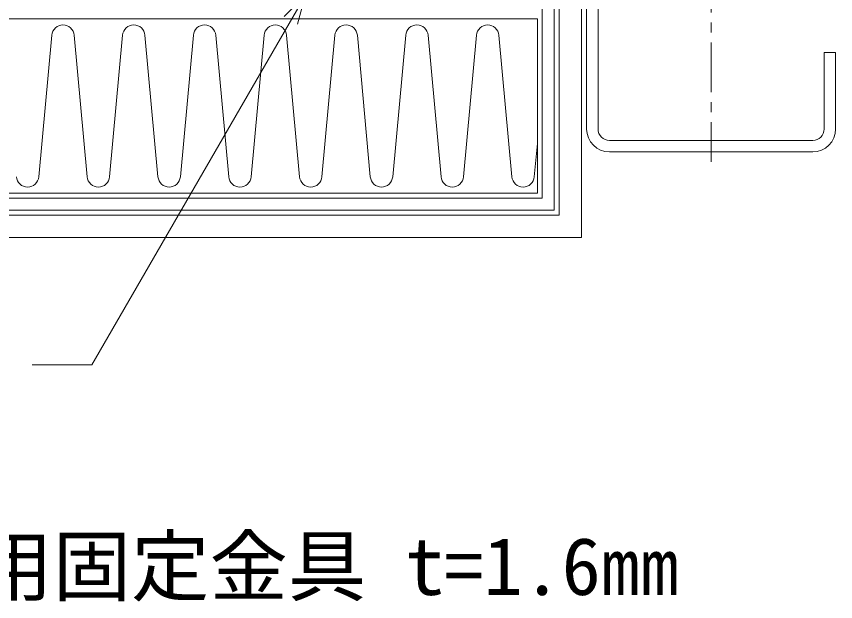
# Model space of a CAD drawing. Units: millimetres, scale not verified. Extents: x -840 to 840, y -594 to 594.
# Drawn here: x 292.5 to 457, y -351.8 to -234.3 of the extents above; entities that cross this region are included whole.
import ezdxf
from ezdxf.enums import TextEntityAlignment as Align

# ---------------------------------------------------------------- set-up
doc = ezdxf.new("R2010")
doc.units = ezdxf.units.MM
doc.header["$LTSCALE"] = 2
doc.linetypes.add('CHAIN1', pattern=[8, 5, -1, 1, -1])
for name, color, linetype, lineweight in [('0-0_鋼材(受け鋼鈑)', 7, 'Continuous', 9), ('0-3_文字', 5, 'Continuous', 9), ('0-8_中心線', 2, 'CHAIN1', 9), ('0-A_断熱材', 4, 'Continuous', 9), ('1-0_寸法線', 7, 'Continuous', 9), ('1-1_鋼材(C型・H鋼ｅｔｃ)', 7, 'Continuous', 9)]:
    doc.layers.add(name, color=color, linetype=linetype, lineweight=lineweight)
doc.styles.add('ＭＳ ゴシック', font='')
doc.styles.get('ＭＳ ゴシック').set_extended_font_data('MS Gothic')

msp = doc.modelspace()

# ---------------------------------------------------------------- linework, layer by layer
at = {"layer": '0-0_鋼材(受け鋼鈑)', "color": 4}
for p, q in [((401.494, -161.588), (401.494, -274.154)), ((405.994, -161.588), (405.994, -278.654)), ((401.494, -274.154), (47.417, -274.154)), ((405.994, -278.654), (47.417, -278.654))]:
    msp.add_line(p, q, dxfattribs=at)
at = {"layer": '0-0_鋼材(受け鋼鈑)'}
for p, q in [((398.094, -225.754), (398.094, -270.754)), ((400.494, -225.754), (400.494, -273.154)), ((398.094, -270.754), (67.443, -270.754)), ((400.494, -273.154), (67.443, -273.154))]:
    msp.add_line(p, q, dxfattribs=at)
at = {"layer": '0-8_中心線'}
msp.add_line((431.994, -159.476), (431.994, -263.476), dxfattribs=at)
at = {"layer": '0-A_断熱材'}
for p, q in [((299.578, -238.02), (296.977, -266.489)), ((304.084, -238.02), (306.685, -266.489)), ((313.792, -238.02), (311.192, -266.489)), ((318.299, -238.02), (320.9, -266.489)), ((328.007, -238.02), (325.407, -266.489)), ((332.514, -238.02), (335.114, -266.489)), ((342.222, -238.02), (339.621, -266.489)), ((346.729, -238.02), (349.329, -266.489)), ((356.437, -238.02), (353.836, -266.489)), ((360.943, -238.02), (363.544, -266.489)), ((370.651, -238.02), (368.051, -266.489)), ((375.158, -238.02), (377.759, -266.489)), ((384.866, -238.02), (382.265, -266.489)), ((389.373, -238.02), (391.973, -266.489)), ((397.094, -259.774), (396.48, -266.489))]:
    msp.add_line(p, q, dxfattribs=at)
at = {"layer": '0-A_断熱材', "color": 7}
msp.add_line((397.094, -269.754), (210.943, -269.754), dxfattribs=at)
msp.add_lwpolyline([(210.943, -234.754), (397.094, -234.754), (397.094, -269.754)], dxfattribs=at)
at = {"layer": '0-A_断熱材'}
for centre, start, end in [((301.831, -238.231), 5.35135, 174.64865), ((316.046, -238.231), 5.35135, 174.64865), ((330.26, -238.231), 5.35135, 174.64865), ((344.475, -238.231), 5.35135, 174.64865), ((358.69, -238.231), 5.35135, 174.64865), ((372.905, -238.231), 5.35135, 174.64865), ((387.119, -238.231), 5.35135, 174.64865), ((294.724, -266.278), 185.35135, 354.64865), ((308.938, -266.278), 185.35135, 354.64865), ((323.153, -266.278), 185.35135, 354.64865), ((337.368, -266.278), 185.35135, 354.64865), ((351.583, -266.278), 185.35135, 354.64865), ((365.797, -266.278), 185.35135, 354.64865), ((380.012, -266.278), 185.35135, 354.64865), ((394.227, -266.278), 185.35135, 354.64865)]:
    msp.add_arc(centre, 2.263, start, end, dxfattribs=at)
at = {"layer": '1-0_寸法線'}
for points in [[(350.489, -230.043), (307.646, -304.25), (295.646, -304.25)], [(346.246, -234.286), (350.489, -230.043), (348.936, -235.839)]]:
    msp.add_lwpolyline(points, dxfattribs=at)
at = {"layer": '1-1_鋼材(C型・H鋼ｅｔｃ)'}
for p, q in [((406.994, -166.076), (406.994, -256.876)), ((409.294, -256.876), (409.294, -166.076)), ((452.394, -259.176), (411.594, -259.176)), ((411.594, -261.476), (452.394, -261.476))]:
    msp.add_line(p, q, dxfattribs=at)
msp.add_lwpolyline([(456.994, -256.876), (456.994, -241.476), (454.694, -241.476), (454.694, -256.876)], dxfattribs=at)
for centre, radius, start, end in [((411.594, -256.876), 4.6, 180, 270), ((411.594, -256.876), 2.3, 180, 270), ((452.394, -256.876), 4.6, 270, 0), ((452.394, -256.876), 2.3, 270, 0)]:
    msp.add_arc(centre, radius, start, end, dxfattribs=at)

# ---------------------------------------------------------------- texts
at = {"layer": '0-3_文字', "color": 7, "style": 'ＭＳ ゴシック'}
msp.add_text('ドレン用固定金具 t=1.6㎜', height=11.54, dxfattribs=at).set_placement((236.804, -353.917), align=Align.BOTTOM_LEFT)

doc.saveas('drawing.dxf')
